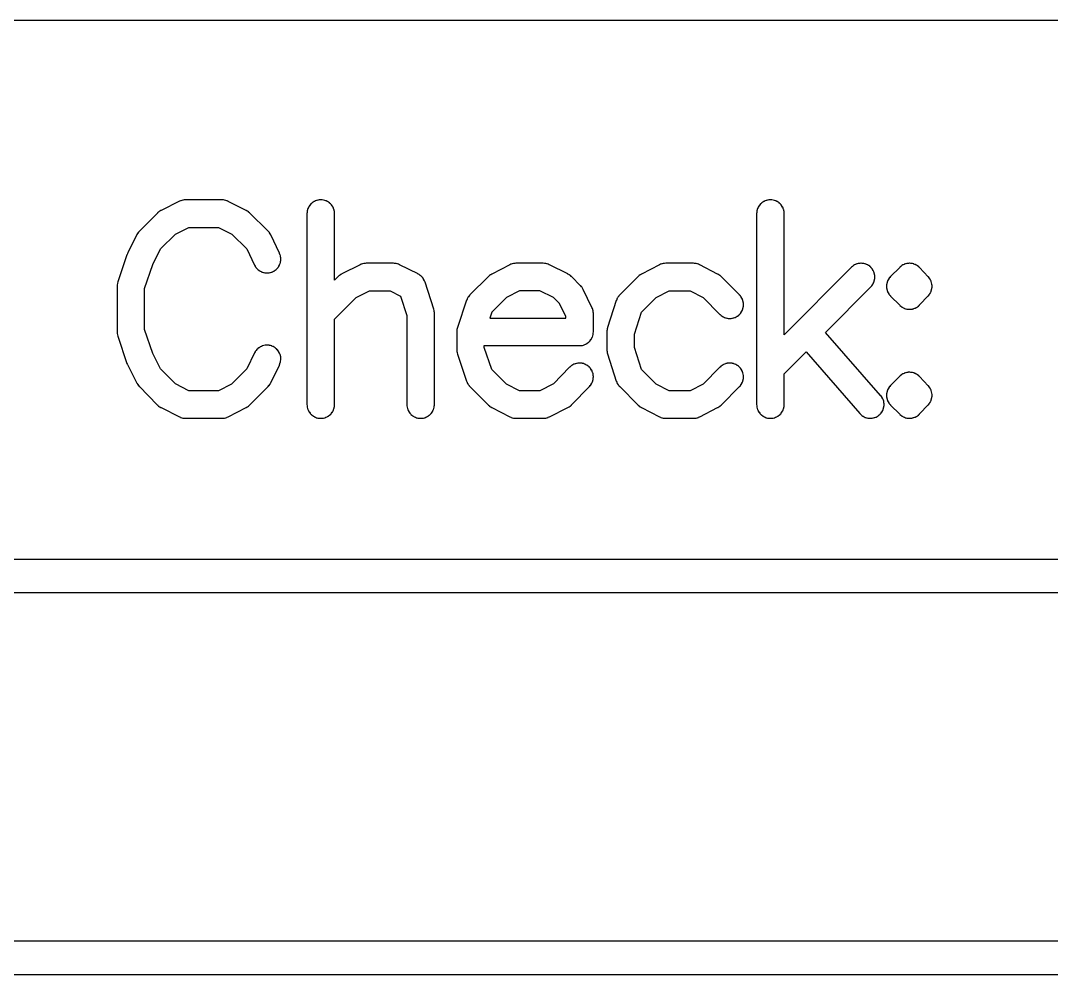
# Model space of a CAD drawing. Header units: inches. Extents: x -0.5 to 10, y -2.4 to 3.9.
# Drawn here: x 3.359 to 3.5718, y -2.3883 to -2.1915 of the extents above; entities that cross this region are included whole.
import ezdxf

# ---------------------------------------------------------------- set-up
doc = ezdxf.new("R2010")
doc.units = ezdxf.units.IN

msp = doc.modelspace()

# ---------------------------------------------------------------- linework, layer by layer
for points in [[(3.79965, -2.30265), (3.79965, -2.19145), (3.34595, -2.19145), (3.34595, -2.30265)], [(3.405744, -2.238584), (3.407324, -2.24192), (3.407329, -2.24193), (3.407335, -2.241942), (3.407444, -2.242145), (3.407458, -2.242169), (3.407469, -2.242187), (3.407598, -2.242379), (3.407615, -2.242403), (3.407627, -2.242418), (3.407773, -2.242597), (3.407789, -2.242615), (3.407806, -2.242633), (3.40797, -2.242796), (3.407988, -2.242813), (3.408006, -2.242829), (3.408184, -2.242975), (3.408202, -2.242989), (3.408224, -2.243004), (3.408416, -2.243132), (3.408437, -2.243146), (3.408458, -2.243157), (3.408661, -2.243266), (3.408683, -2.243277), (3.408705, -2.243287), (3.408919, -2.243375), (3.408941, -2.243384), (3.408965, -2.243392), (3.409185, -2.243458), (3.409208, -2.243465), (3.409233, -2.24347), (3.409459, -2.243515), (3.40948, -2.243519), (3.409508, -2.243522), (3.409737, -2.243545), (3.409761, -2.243547), (3.409786, -2.243547), (3.410017, -2.243547), (3.410042, -2.243546), (3.410066, -2.243545), (3.410295, -2.243522), (3.410318, -2.243519), (3.410344, -2.243515), (3.41057, -2.24347), (3.410594, -2.243464), (3.410618, -2.243458), (3.410838, -2.243391), (3.41086, -2.243383), (3.410885, -2.243374), (3.411098, -2.243286), (3.411119, -2.243276), (3.411142, -2.243265), (3.411345, -2.243156), (3.411369, -2.243142), (3.411387, -2.243131), (3.411579, -2.243002), (3.411603, -2.242985), (3.411618, -2.242973), (3.411797, -2.242827), (3.411815, -2.242811), (3.411833, -2.242794), (3.411996, -2.24263), (3.412013, -2.242612), (3.412029, -2.242594), (3.412175, -2.242416), (3.412189, -2.242398), (3.412204, -2.242376), (3.412332, -2.242184), (3.412346, -2.242163), (3.412357, -2.242142), (3.412466, -2.241939), (3.412477, -2.241917), (3.412487, -2.241895), (3.412575, -2.241681), (3.412584, -2.241659), (3.412592, -2.241635), (3.412658, -2.241415), (3.412665, -2.241392), (3.41267, -2.241367), (3.412715, -2.241141), (3.412719, -2.24112), (3.412722, -2.241092), (3.412745, -2.240863), (3.412747, -2.240839), (3.412747, -2.240814), (3.412747, -2.240583), (3.412746, -2.240558), (3.412745, -2.240534), (3.412722, -2.240305), (3.412719, -2.240282), (3.412715, -2.240256), (3.41267, -2.24003), (3.412664, -2.240006), (3.412658, -2.239982), (3.412591, -2.239762), (3.412583, -2.23974), (3.412574, -2.239715), (3.412486, -2.239502), (3.412481, -2.239491), (3.412476, -2.23948), (3.410676, -2.23568), (3.410671, -2.23567), (3.410666, -2.23566), (3.410568, -2.235475), (3.410555, -2.235453), (3.410545, -2.235437), (3.410431, -2.235261), (3.41042, -2.235245), (3.410405, -2.235225), (3.410276, -2.23506), (3.410261, -2.235042), (3.410247, -2.235026), (3.410104, -2.234874), (3.410099, -2.234868), (3.410088, -2.234858), (3.406288, -2.231158), (3.406277, -2.231148), (3.40627, -2.231141), (3.406095, -2.230987), (3.406076, -2.230971), (3.406076, -2.230971), (3.406056, -2.230956), (3.405867, -2.23082), (3.405848, -2.230807), (3.405825, -2.230793), (3.405624, -2.230677), (3.405617, -2.230673), (3.405602, -2.230665), (3.401902, -2.228765), (3.401884, -2.228756), (3.401881, -2.228754), (3.401678, -2.228662), (3.401658, -2.228654), (3.401634, -2.228645), (3.401423, -2.228572), (3.401397, -2.228564), (3.401377, -2.228559), (3.401161, -2.228506), (3.401138, -2.228501), (3.401114, -2.228497), (3.400894, -2.228466), (3.40087, -2.228463), (3.400846, -2.228461), (3.400624, -2.228451), (3.400611, -2.22845), (3.4006, -2.22845), (3.3931, -2.22845), (3.393089, -2.22845), (3.393077, -2.228451), (3.392859, -2.228461), (3.392834, -2.228462), (3.392813, -2.228465), (3.392597, -2.228495), (3.392575, -2.228499), (3.392552, -2.228504), (3.39234, -2.228554), (3.392314, -2.22856), (3.392295, -2.228566), (3.392089, -2.228636), (3.392064, -2.228645), (3.392046, -2.228653), (3.391846, -2.228741), (3.391834, -2.228747), (3.391825, -2.228751), (3.388025, -2.230651), (3.388014, -2.230657), (3.388002, -2.230664), (3.387783, -2.230788), (3.387761, -2.230801), (3.387761, -2.230801), (3.387738, -2.230817), (3.387533, -2.230964), (3.387514, -2.230979), (3.387514, -2.230979), (3.387492, -2.230998), (3.387304, -2.231166), (3.387294, -2.231176), (3.387285, -2.231185), (3.383585, -2.234885), (3.383576, -2.234894), (3.383566, -2.234904), (3.383398, -2.235092), (3.383379, -2.235114), (3.383379, -2.235114), (3.383364, -2.235133), (3.383217, -2.235338), (3.383201, -2.235361), (3.383201, -2.235361), (3.383188, -2.235383), (3.383064, -2.235602), (3.383057, -2.235614), (3.383051, -2.235625), (3.381151, -2.239425), (3.381145, -2.239437), (3.381137, -2.239456), (3.381013, -2.239752), (3.381009, -2.239763), (3.381001, -2.239784), (3.379101, -2.245384), (3.379097, -2.245398), (3.379093, -2.24541), (3.379024, -2.245657), (3.379018, -2.245681), (3.379018, -2.245681), (3.379012, -2.24571), (3.378971, -2.245963), (3.378967, -2.24599), (3.378967, -2.24599), (3.378965, -2.246017), (3.378951, -2.246273), (3.37895, -2.246291), (3.37895, -2.2463), (3.37895, -2.2557), (3.37895, -2.255709), (3.378951, -2.255727), (3.378965, -2.255983), (3.378967, -2.25601), (3.378967, -2.25601), (3.378971, -2.256037), (3.379012, -2.25629), (3.379018, -2.256319), (3.379018, -2.256319), (3.379024, -2.256343), (3.379093, -2.25659), (3.379097, -2.256602), (3.379101, -2.256616), (3.381001, -2.262216), (3.381006, -2.262229), (3.381007, -2.262233), (3.381069, -2.262395), (3.381076, -2.262413), (3.381083, -2.262429), (3.381157, -2.262585), (3.38116, -2.262592), (3.381165, -2.262602), (3.383065, -2.266302), (3.383073, -2.266317), (3.383077, -2.266324), (3.383193, -2.266525), (3.383207, -2.266548), (3.38322, -2.266567), (3.383356, -2.266756), (3.383371, -2.266776), (3.383371, -2.266776), (3.383387, -2.266795), (3.383541, -2.26697), (3.383548, -2.266977), (3.383558, -2.266988), (3.387258, -2.270788), (3.387267, -2.270797), (3.387278, -2.270808), (3.387471, -2.270985), (3.387491, -2.271002), (3.387491, -2.271002), (3.387514, -2.271021), (3.387726, -2.271175), (3.387747, -2.27119), (3.387747, -2.27119), (3.387773, -2.271206), (3.388001, -2.271336), (3.388015, -2.271344), (3.388025, -2.271349), (3.391825, -2.273249), (3.391834, -2.273253), (3.391846, -2.273259), (3.392046, -2.273347), (3.392064, -2.273355), (3.392089, -2.273364), (3.392295, -2.273434), (3.392314, -2.27344), (3.39234, -2.273446), (3.392552, -2.273496), (3.392575, -2.273501), (3.392597, -2.273505), (3.392813, -2.273535), (3.392834, -2.273538), (3.392859, -2.273539), (3.393077, -2.273549), (3.393089, -2.27355), (3.3931, -2.27355), (3.4006, -2.27355), (3.400611, -2.27355), (3.400624, -2.273549), (3.400846, -2.273539), (3.40087, -2.273537), (3.400894, -2.273534), (3.401114, -2.273503), (3.401138, -2.273499), (3.401161, -2.273494), (3.401377, -2.273441), (3.401397, -2.273436), (3.401423, -2.273428), (3.401634, -2.273355), (3.401658, -2.273346), (3.401678, -2.273338), (3.401881, -2.273246), (3.401884, -2.273244), (3.401902, -2.273235), (3.405602, -2.271335), (3.405616, -2.271328), (3.405625, -2.271323), (3.405835, -2.271201), (3.405858, -2.271186), (3.405858, -2.271186), (3.405879, -2.271172), (3.406075, -2.271029), (3.406094, -2.271015), (3.406094, -2.271015), (3.406116, -2.270996), (3.406296, -2.270833), (3.4063, -2.270829), (3.406315, -2.270815), (3.410115, -2.267015), (3.410128, -2.267002), (3.410134, -2.266995), (3.410308, -2.266801), (3.410327, -2.266778), (3.410327, -2.266778), (3.410343, -2.266758), (3.410494, -2.266546), (3.41051, -2.266521), (3.41051, -2.266521), (3.410523, -2.266499), (3.41065, -2.266271), (3.410657, -2.266259), (3.410663, -2.266247), (3.412463, -2.262547), (3.412468, -2.262535), (3.412473, -2.262524), (3.412564, -2.262312), (3.412573, -2.262289), (3.412581, -2.262266), (3.41265, -2.262046), (3.412657, -2.262023), (3.412662, -2.261999), (3.41271, -2.261773), (3.412714, -2.261752), (3.412718, -2.261725), (3.412743, -2.261496), (3.412745, -2.261472), (3.412746, -2.261447), (3.412748, -2.261216), (3.412748, -2.26119), (3.412746, -2.261167), (3.412726, -2.260937), (3.412724, -2.260914), (3.41272, -2.260889), (3.412677, -2.260662), (3.412672, -2.260638), (3.412666, -2.260614), (3.412601, -2.260393), (3.412594, -2.26037), (3.412585, -2.260346), (3.412499, -2.260132), (3.412489, -2.260109), (3.412479, -2.260088), (3.412372, -2.259883), (3.412361, -2.259862), (3.412348, -2.259841), (3.412222, -2.259648), (3.412208, -2.259627), (3.412193, -2.259608), (3.412048, -2.259428), (3.412032, -2.259408), (3.412032, -2.259408), (3.412016, -2.259391), (3.411855, -2.259227), (3.411838, -2.25921), (3.411819, -2.259193), (3.411642, -2.259045), (3.411622, -2.259029), (3.411603, -2.259015), (3.411413, -2.258885), (3.411392, -2.258872), (3.411371, -2.258859), (3.411169, -2.258748), (3.411143, -2.258736), (3.411124, -2.258727), (3.410912, -2.258636), (3.410889, -2.258627), (3.410866, -2.258619), (3.410646, -2.25855), (3.410623, -2.258543), (3.410599, -2.258538), (3.410373, -2.25849), (3.410352, -2.258486), (3.410325, -2.258482), (3.410096, -2.258457), (3.410072, -2.258455), (3.410047, -2.258454), (3.409816, -2.258452), (3.40979, -2.258452), (3.409767, -2.258454), (3.409537, -2.258474), (3.409514, -2.258476), (3.409489, -2.25848), (3.409262, -2.258523), (3.409238, -2.258528), (3.409214, -2.258534), (3.408993, -2.258599), (3.40897, -2.258606), (3.408946, -2.258615), (3.408732, -2.258701), (3.408709, -2.258711), (3.408688, -2.258721), (3.408483, -2.258828), (3.408462, -2.258839), (3.408441, -2.258852), (3.408248, -2.258978), (3.408227, -2.258992), (3.408208, -2.259007), (3.408028, -2.259152), (3.408008, -2.259168), (3.408008, -2.259168), (3.407991, -2.259184), (3.407827, -2.259345), (3.40781, -2.259362), (3.407793, -2.259381), (3.407645, -2.259558), (3.407629, -2.259578), (3.407615, -2.259597), (3.407485, -2.259787), (3.407472, -2.259808), (3.407459, -2.259829), (3.407348, -2.260031), (3.40734, -2.260048), (3.407337, -2.260053), (3.405746, -2.263323), (3.402601, -2.266469), (3.399911, -2.26785), (3.393773, -2.26785), (3.391006, -2.266466), (3.38794, -2.263318), (3.386331, -2.260185), (3.38465, -2.25523), (3.38465, -2.24677), (3.386336, -2.2418), (3.387942, -2.238588), (3.390988, -2.235542), (3.393773, -2.23415), (3.399911, -2.23415), (3.402618, -2.23554)], [(3.42385, -2.27071), (3.42385, -2.27071), (3.42385, -2.2707), (3.42385, -2.253081), (3.428288, -2.248642), (3.431073, -2.24725), (3.435327, -2.24725), (3.437453, -2.248313), (3.43875, -2.252347), (3.43875, -2.2707), (3.43875, -2.27071), (3.438751, -2.270725), (3.438762, -2.270955), (3.438764, -2.270981), (3.438767, -2.271004), (3.438801, -2.271232), (3.438804, -2.271255), (3.43881, -2.27128), (3.438866, -2.271504), (3.438873, -2.27153), (3.43888, -2.271551), (3.438958, -2.271768), (3.438967, -2.271792), (3.438977, -2.271813), (3.439075, -2.272022), (3.439087, -2.272044), (3.439099, -2.272065), (3.439217, -2.272263), (3.439232, -2.272286), (3.439244, -2.272303), (3.439382, -2.272489), (3.439398, -2.27251), (3.439413, -2.272527), (3.439568, -2.272697), (3.439585, -2.272715), (3.439603, -2.272732), (3.439773, -2.272887), (3.43979, -2.272902), (3.439811, -2.272918), (3.439997, -2.273056), (3.440014, -2.273068), (3.440037, -2.273083), (3.440235, -2.273201), (3.440256, -2.273213), (3.440278, -2.273225), (3.440487, -2.273323), (3.440508, -2.273333), (3.440532, -2.273342), (3.440749, -2.27342), (3.44077, -2.273427), (3.440796, -2.273434), (3.44102, -2.27349), (3.441045, -2.273496), (3.441068, -2.273499), (3.441296, -2.273533), (3.441319, -2.273536), (3.441345, -2.273538), (3.441575, -2.273549), (3.4416, -2.27355), (3.441625, -2.273549), (3.441855, -2.273538), (3.441881, -2.273536), (3.441904, -2.273533), (3.442132, -2.273499), (3.442155, -2.273496), (3.44218, -2.27349), (3.442404, -2.273434), (3.44243, -2.273427), (3.442451, -2.27342), (3.442668, -2.273342), (3.442692, -2.273333), (3.442713, -2.273323), (3.442922, -2.273225), (3.442944, -2.273213), (3.442965, -2.273201), (3.443163, -2.273083), (3.443186, -2.273068), (3.443203, -2.273056), (3.443389, -2.272918), (3.44341, -2.272902), (3.443427, -2.272887), (3.443597, -2.272732), (3.443615, -2.272715), (3.443632, -2.272697), (3.443787, -2.272527), (3.443802, -2.27251), (3.443818, -2.272489), (3.443956, -2.272303), (3.443968, -2.272286), (3.443983, -2.272263), (3.444101, -2.272065), (3.444113, -2.272044), (3.444125, -2.272022), (3.444223, -2.271813), (3.444233, -2.271792), (3.444242, -2.271768), (3.44432, -2.271551), (3.444327, -2.27153), (3.444334, -2.271504), (3.44439, -2.27128), (3.444396, -2.271255), (3.444399, -2.271232), (3.444433, -2.271004), (3.444436, -2.270981), (3.444438, -2.270955), (3.444449, -2.270725), (3.44445, -2.27071), (3.44445, -2.2707), (3.44445, -2.2519), (3.44445, -2.25189), (3.444449, -2.251874), (3.444437, -2.251631), (3.444435, -2.251604), (3.444435, -2.251604), (3.444431, -2.251579), (3.444394, -2.251339), (3.444389, -2.251314), (3.444389, -2.251314), (3.444383, -2.251288), (3.444321, -2.251053), (3.444315, -2.251035), (3.444313, -2.251028), (3.442513, -2.245428), (3.442511, -2.24542), (3.442505, -2.245404), (3.442423, -2.245186), (3.442412, -2.245161), (3.442403, -2.24514), (3.442299, -2.244931), (3.442287, -2.244907), (3.442287, -2.244907), (3.442275, -2.244887), (3.44215, -2.244689), (3.442137, -2.244669), (3.442137, -2.244669), (3.442122, -2.244648), (3.441979, -2.244464), (3.441961, -2.244442), (3.441946, -2.244426), (3.441786, -2.244256), (3.441769, -2.244239), (3.44175, -2.244222), (3.441573, -2.244069), (3.441554, -2.244054), (3.441554, -2.244054), (3.441533, -2.244038), (3.441342, -2.243904), (3.441319, -2.243889), (3.441319, -2.243889), (3.4413, -2.243877), (3.441097, -2.243763), (3.441083, -2.243755), (3.441075, -2.243751), (3.437275, -2.241851), (3.437266, -2.241847), (3.437254, -2.241841), (3.437054, -2.241753), (3.437036, -2.241745), (3.437011, -2.241736), (3.436805, -2.241666), (3.436786, -2.24166), (3.43676, -2.241654), (3.436548, -2.241604), (3.436525, -2.241599), (3.436503, -2.241595), (3.436287, -2.241565), (3.436266, -2.241562), (3.436241, -2.241561), (3.436023, -2.241551), (3.436011, -2.24155), (3.436, -2.24155), (3.4304, -2.24155), (3.430389, -2.24155), (3.430377, -2.241551), (3.430159, -2.241561), (3.430134, -2.241562), (3.430113, -2.241565), (3.429897, -2.241595), (3.429875, -2.241599), (3.429852, -2.241604), (3.42964, -2.241654), (3.429614, -2.24166), (3.429595, -2.241666), (3.429389, -2.241736), (3.429364, -2.241745), (3.429346, -2.241753), (3.429146, -2.241841), (3.429134, -2.241847), (3.429125, -2.241851), (3.425325, -2.243751), (3.425314, -2.243757), (3.425302, -2.243764), (3.425083, -2.243888), (3.425061, -2.243901), (3.425061, -2.243901), (3.425038, -2.243917), (3.424833, -2.244064), (3.424814, -2.244079), (3.424814, -2.244079), (3.424792, -2.244098), (3.424604, -2.244266), (3.424594, -2.244276), (3.424585, -2.244285), (3.42385, -2.245019), (3.42385, -2.2313), (3.42385, -2.23129), (3.423849, -2.231275), (3.423838, -2.231045), (3.423836, -2.231019), (3.423833, -2.230996), (3.423799, -2.230768), (3.423796, -2.230745), (3.42379, -2.23072), (3.423734, -2.230496), (3.423727, -2.23047), (3.42372, -2.230449), (3.423642, -2.230232), (3.423633, -2.230208), (3.423623, -2.230187), (3.423525, -2.229978), (3.423513, -2.229956), (3.423501, -2.229935), (3.423383, -2.229737), (3.423368, -2.229714), (3.423356, -2.229697), (3.423218, -2.229511), (3.423202, -2.22949), (3.423187, -2.229473), (3.423032, -2.229303), (3.423015, -2.229285), (3.422997, -2.229268), (3.422827, -2.229113), (3.42281, -2.229098), (3.422789, -2.229082), (3.422603, -2.228944), (3.422586, -2.228932), (3.422563, -2.228917), (3.422365, -2.228799), (3.422344, -2.228787), (3.422322, -2.228775), (3.422113, -2.228677), (3.422092, -2.228667), (3.422068, -2.228658), (3.421851, -2.22858), (3.42183, -2.228573), (3.421804, -2.228566), (3.42158, -2.22851), (3.421555, -2.228504), (3.421532, -2.228501), (3.421304, -2.228467), (3.421281, -2.228464), (3.421255, -2.228462), (3.421025, -2.228451), (3.421, -2.22845), (3.420975, -2.228451), (3.420745, -2.228462), (3.420719, -2.228464), (3.420696, -2.228467), (3.420468, -2.228501), (3.420445, -2.228504), (3.42042, -2.22851), (3.420196, -2.228566), (3.42017, -2.228573), (3.420149, -2.22858), (3.419932, -2.228658), (3.419908, -2.228667), (3.419887, -2.228677), (3.419678, -2.228775), (3.419656, -2.228787), (3.419635, -2.228799), (3.419437, -2.228917), (3.419414, -2.228932), (3.419397, -2.228944), (3.419211, -2.229082), (3.41919, -2.229098), (3.419173, -2.229113), (3.419003, -2.229268), (3.418985, -2.229285), (3.418968, -2.229303), (3.418813, -2.229473), (3.418798, -2.22949), (3.418782, -2.229511), (3.418644, -2.229697), (3.418632, -2.229714), (3.418617, -2.229737), (3.418499, -2.229935), (3.418487, -2.229956), (3.418475, -2.229978), (3.418377, -2.230187), (3.418367, -2.230208), (3.418358, -2.230232), (3.41828, -2.230449), (3.418273, -2.23047), (3.418266, -2.230496), (3.41821, -2.23072), (3.418204, -2.230745), (3.418201, -2.230768), (3.418167, -2.230996), (3.418164, -2.231019), (3.418162, -2.231045), (3.418151, -2.231275), (3.41815, -2.23129), (3.41815, -2.2313), (3.41815, -2.2707), (3.41815, -2.27071), (3.418151, -2.270725), (3.418162, -2.270955), (3.418164, -2.270981), (3.418167, -2.271004), (3.418201, -2.271232), (3.418204, -2.271255), (3.41821, -2.27128), (3.418266, -2.271504), (3.418273, -2.27153), (3.41828, -2.271551), (3.418358, -2.271768), (3.418367, -2.271792), (3.418377, -2.271813), (3.418475, -2.272022), (3.418487, -2.272044), (3.418499, -2.272065), (3.418617, -2.272263), (3.418632, -2.272286), (3.418644, -2.272303), (3.418782, -2.272489), (3.418798, -2.27251), (3.418813, -2.272527), (3.418968, -2.272697), (3.418985, -2.272715), (3.419003, -2.272732), (3.419173, -2.272887), (3.41919, -2.272902), (3.419211, -2.272918), (3.419397, -2.273056), (3.419414, -2.273068), (3.419437, -2.273083), (3.419635, -2.273201), (3.419656, -2.273213), (3.419678, -2.273225), (3.419887, -2.273323), (3.419908, -2.273333), (3.419932, -2.273342), (3.420149, -2.27342), (3.42017, -2.273427), (3.420196, -2.273434), (3.42042, -2.27349), (3.420445, -2.273496), (3.420468, -2.273499), (3.420696, -2.273533), (3.420719, -2.273536), (3.420745, -2.273538), (3.420975, -2.273549), (3.421, -2.27355), (3.421025, -2.273549), (3.421255, -2.273538), (3.421281, -2.273536), (3.421304, -2.273533), (3.421532, -2.273499), (3.421555, -2.273496), (3.42158, -2.27349), (3.421804, -2.273434), (3.42183, -2.273427), (3.421851, -2.27342), (3.422068, -2.273342), (3.422092, -2.273333), (3.422113, -2.273323), (3.422322, -2.273225), (3.422344, -2.273213), (3.422365, -2.273201), (3.422563, -2.273083), (3.422586, -2.273068), (3.422603, -2.273056), (3.422789, -2.272918), (3.42281, -2.272902), (3.422827, -2.272887), (3.422997, -2.272732), (3.423015, -2.272715), (3.423032, -2.272697), (3.423187, -2.272527), (3.423202, -2.27251), (3.423218, -2.272489), (3.423356, -2.272303), (3.423368, -2.272286), (3.423383, -2.272263), (3.423501, -2.272065), (3.423513, -2.272044), (3.423525, -2.272022), (3.423623, -2.271813), (3.423633, -2.271792), (3.423642, -2.271768), (3.42372, -2.271551), (3.423727, -2.27153), (3.423734, -2.271504), (3.42379, -2.27128), (3.423796, -2.271255), (3.423799, -2.271232), (3.423833, -2.271004), (3.423836, -2.270981), (3.423838, -2.270955), (3.423849, -2.270725)], [(3.51665, -2.256293), (3.51665, -2.2313), (3.51665, -2.23129), (3.516649, -2.231275), (3.516638, -2.231045), (3.516636, -2.231019), (3.516633, -2.230996), (3.516599, -2.230768), (3.516596, -2.230745), (3.51659, -2.23072), (3.516534, -2.230496), (3.516527, -2.23047), (3.51652, -2.230449), (3.516442, -2.230232), (3.516433, -2.230208), (3.516423, -2.230187), (3.516325, -2.229978), (3.516313, -2.229956), (3.516301, -2.229935), (3.516183, -2.229737), (3.516168, -2.229714), (3.516156, -2.229697), (3.516018, -2.229511), (3.516002, -2.22949), (3.515987, -2.229473), (3.515832, -2.229303), (3.515815, -2.229285), (3.515797, -2.229268), (3.515627, -2.229113), (3.51561, -2.229098), (3.515589, -2.229082), (3.515403, -2.228944), (3.515386, -2.228932), (3.515363, -2.228917), (3.515165, -2.228799), (3.515144, -2.228787), (3.515122, -2.228775), (3.514913, -2.228677), (3.514892, -2.228667), (3.514868, -2.228658), (3.514651, -2.22858), (3.51463, -2.228573), (3.514604, -2.228566), (3.51438, -2.22851), (3.514355, -2.228504), (3.514332, -2.228501), (3.514104, -2.228467), (3.514081, -2.228464), (3.514055, -2.228462), (3.513825, -2.228451), (3.5138, -2.22845), (3.513775, -2.228451), (3.513545, -2.228462), (3.513519, -2.228464), (3.513496, -2.228467), (3.513268, -2.228501), (3.513245, -2.228504), (3.51322, -2.22851), (3.512996, -2.228566), (3.51297, -2.228573), (3.512949, -2.22858), (3.512732, -2.228658), (3.512708, -2.228667), (3.512687, -2.228677), (3.512478, -2.228775), (3.512456, -2.228787), (3.512435, -2.228799), (3.512237, -2.228917), (3.512214, -2.228932), (3.512197, -2.228944), (3.512011, -2.229082), (3.51199, -2.229098), (3.511973, -2.229113), (3.511803, -2.229268), (3.511785, -2.229285), (3.511768, -2.229303), (3.511613, -2.229473), (3.511598, -2.22949), (3.511582, -2.229511), (3.511444, -2.229697), (3.511432, -2.229714), (3.511417, -2.229737), (3.511299, -2.229935), (3.511287, -2.229956), (3.511275, -2.229978), (3.511177, -2.230187), (3.511167, -2.230208), (3.511158, -2.230232), (3.51108, -2.230449), (3.511073, -2.23047), (3.511066, -2.230496), (3.51101, -2.23072), (3.511004, -2.230745), (3.511001, -2.230768), (3.510967, -2.230996), (3.510964, -2.231019), (3.510962, -2.231045), (3.510951, -2.231275), (3.51095, -2.23129), (3.51095, -2.2313), (3.51095, -2.2707), (3.51095, -2.27071), (3.510951, -2.270725), (3.510962, -2.270955), (3.510964, -2.270981), (3.510967, -2.271004), (3.511001, -2.271232), (3.511004, -2.271255), (3.51101, -2.27128), (3.511066, -2.271504), (3.511073, -2.27153), (3.51108, -2.271551), (3.511158, -2.271768), (3.511167, -2.271792), (3.511177, -2.271813), (3.511275, -2.272022), (3.511287, -2.272044), (3.511299, -2.272065), (3.511417, -2.272263), (3.511432, -2.272286), (3.511444, -2.272303), (3.511582, -2.272489), (3.511598, -2.27251), (3.511613, -2.272527), (3.511768, -2.272697), (3.511785, -2.272715), (3.511803, -2.272732), (3.511973, -2.272887), (3.51199, -2.272902), (3.512011, -2.272918), (3.512197, -2.273056), (3.512214, -2.273068), (3.512237, -2.273083), (3.512435, -2.273201), (3.512456, -2.273213), (3.512478, -2.273225), (3.512687, -2.273323), (3.512708, -2.273333), (3.512732, -2.273342), (3.512949, -2.27342), (3.51297, -2.273427), (3.512996, -2.273434), (3.51322, -2.27349), (3.513245, -2.273496), (3.513268, -2.273499), (3.513496, -2.273533), (3.513519, -2.273536), (3.513545, -2.273538), (3.513775, -2.273549), (3.5138, -2.27355), (3.513825, -2.273549), (3.514055, -2.273538), (3.514081, -2.273536), (3.514104, -2.273533), (3.514332, -2.273499), (3.514355, -2.273496), (3.51438, -2.27349), (3.514604, -2.273434), (3.51463, -2.273427), (3.514651, -2.27342), (3.514868, -2.273342), (3.514892, -2.273333), (3.514913, -2.273323), (3.515122, -2.273225), (3.515144, -2.273213), (3.515165, -2.273201), (3.515363, -2.273083), (3.515386, -2.273068), (3.515403, -2.273056), (3.515589, -2.272918), (3.51561, -2.272902), (3.515627, -2.272887), (3.515797, -2.272732), (3.515815, -2.272715), (3.515832, -2.272697), (3.515987, -2.272527), (3.516002, -2.27251), (3.516018, -2.272489), (3.516156, -2.272303), (3.516168, -2.272286), (3.516183, -2.272263), (3.516301, -2.272065), (3.516313, -2.272044), (3.516325, -2.272022), (3.516423, -2.271813), (3.516433, -2.271792), (3.516442, -2.271768), (3.51652, -2.271551), (3.516527, -2.27153), (3.516534, -2.271504), (3.51659, -2.27128), (3.516596, -2.271255), (3.516599, -2.271232), (3.516633, -2.271004), (3.516636, -2.270981), (3.516638, -2.270955), (3.516649, -2.270725), (3.51665, -2.27071), (3.51665, -2.2707), (3.51665, -2.264376), (3.521146, -2.259856), (3.532253, -2.272575), (3.532262, -2.272584), (3.53227, -2.272593), (3.53243, -2.272759), (3.532444, -2.272773), (3.532466, -2.272792), (3.532641, -2.272942), (3.532661, -2.272958), (3.53268, -2.272972), (3.53287, -2.273104), (3.532892, -2.273118), (3.532911, -2.27313), (3.533112, -2.273242), (3.533133, -2.273253), (3.533156, -2.273264), (3.533368, -2.273356), (3.53339, -2.273365), (3.533414, -2.273373), (3.533633, -2.273444), (3.53366, -2.273452), (3.533681, -2.273457), (3.533906, -2.273506), (3.533931, -2.273511), (3.533954, -2.273514), (3.534183, -2.273541), (3.534211, -2.273544), (3.534232, -2.273545), (3.534463, -2.273549), (3.534487, -2.273549), (3.534512, -2.273547), (3.534742, -2.273529), (3.534768, -2.273526), (3.53479, -2.273523), (3.535017, -2.273482), (3.535047, -2.273476), (3.535065, -2.273471), (3.535287, -2.273408), (3.535309, -2.273401), (3.535334, -2.273392), (3.535548, -2.273308), (3.53557, -2.273299), (3.535593, -2.273288), (3.535798, -2.273183), (3.535817, -2.273173), (3.535841, -2.273158), (3.536035, -2.273034), (3.536055, -2.27302), (3.536075, -2.273005), (3.536256, -2.272862), (3.536276, -2.272846), (3.536293, -2.27283), (3.536459, -2.27267), (3.536473, -2.272656), (3.536492, -2.272634), (3.536642, -2.272459), (3.536658, -2.272439), (3.536672, -2.27242), (3.536804, -2.27223), (3.536818, -2.272208), (3.53683, -2.272189), (3.536942, -2.271988), (3.536953, -2.271967), (3.536964, -2.271944), (3.537056, -2.271732), (3.537065, -2.27171), (3.537073, -2.271686), (3.537144, -2.271467), (3.537152, -2.27144), (3.537157, -2.271419), (3.537206, -2.271194), (3.537211, -2.271169), (3.537214, -2.271146), (3.537241, -2.270917), (3.537244, -2.270889), (3.537245, -2.270868), (3.537249, -2.270637), (3.537249, -2.270613), (3.537247, -2.270588), (3.537229, -2.270358), (3.537226, -2.270332), (3.537223, -2.27031), (3.537182, -2.270083), (3.537176, -2.270053), (3.537171, -2.270035), (3.537108, -2.269813), (3.537101, -2.269791), (3.537092, -2.269766), (3.537008, -2.269552), (3.536999, -2.26953), (3.536988, -2.269507), (3.536883, -2.269302), (3.536873, -2.269283), (3.536858, -2.269259), (3.536734, -2.269065), (3.53672, -2.269045), (3.536705, -2.269025), (3.536562, -2.268844), (3.536553, -2.268833), (3.536547, -2.268825), (3.525176, -2.255805), (3.534521, -2.24641), (3.534525, -2.246406), (3.534537, -2.246392), (3.534692, -2.246221), (3.534708, -2.246202), (3.534723, -2.246183), (3.53486, -2.245997), (3.534875, -2.245975), (3.534887, -2.245956), (3.535005, -2.245758), (3.535016, -2.245738), (3.535028, -2.245715), (3.535126, -2.245506), (3.535135, -2.245486), (3.535145, -2.245461), (3.535222, -2.245243), (3.53523, -2.245219), (3.535236, -2.245196), (3.535291, -2.244973), (3.535297, -2.244949), (3.535301, -2.244924), (3.535334, -2.244696), (3.535337, -2.24467), (3.535339, -2.244647), (3.535349, -2.244417), (3.53535, -2.244394), (3.535349, -2.244368), (3.535337, -2.244138), (3.535335, -2.244112), (3.535332, -2.244089), (3.535298, -2.243861), (3.535294, -2.243838), (3.535288, -2.243813), (3.535232, -2.243589), (3.535224, -2.243563), (3.535217, -2.243542), (3.535139, -2.243325), (3.535129, -2.2433), (3.53512, -2.24328), (3.535021, -2.243072), (3.535008, -2.243047), (3.534998, -2.243029), (3.534879, -2.242831), (3.534868, -2.242814), (3.534851, -2.24279), (3.534713, -2.242605), (3.534695, -2.242583), (3.534682, -2.242568), (3.534527, -2.242397), (3.534511, -2.24238), (3.534492, -2.242363), (3.534321, -2.242208), (3.534302, -2.242192), (3.534283, -2.242177), (3.534097, -2.24204), (3.534075, -2.242025), (3.534056, -2.242013), (3.533858, -2.241895), (3.533838, -2.241884), (3.533815, -2.241872), (3.533606, -2.241774), (3.533586, -2.241765), (3.533561, -2.241755), (3.533343, -2.241678), (3.533319, -2.24167), (3.533296, -2.241664), (3.533073, -2.241609), (3.533049, -2.241603), (3.533024, -2.241599), (3.532796, -2.241566), (3.53277, -2.241563), (3.532747, -2.241561), (3.532517, -2.241551), (3.532494, -2.24155), (3.532468, -2.241551), (3.532238, -2.241563), (3.532212, -2.241565), (3.532189, -2.241568), (3.531961, -2.241602), (3.531938, -2.241606), (3.531913, -2.241612), (3.531689, -2.241668), (3.531663, -2.241676), (3.531642, -2.241683), (3.531425, -2.241761), (3.5314, -2.241771), (3.53138, -2.24178), (3.531172, -2.241879), (3.531147, -2.241892), (3.531129, -2.241902), (3.530931, -2.242021), (3.530914, -2.242032), (3.53089, -2.242049), (3.530705, -2.242187), (3.530683, -2.242205), (3.530668, -2.242218), (3.530497, -2.242373), (3.530485, -2.242384), (3.530479, -2.24239)], [(3.44905, -2.25569), (3.44905, -2.25569), (3.44905, -2.2557), (3.44905, -2.2594), (3.44905, -2.259409), (3.449051, -2.259427), (3.449065, -2.259683), (3.449067, -2.25971), (3.449067, -2.25971), (3.449071, -2.259737), (3.449112, -2.25999), (3.449118, -2.260019), (3.449118, -2.260019), (3.449124, -2.260043), (3.449193, -2.26029), (3.449197, -2.260302), (3.449201, -2.260316), (3.451101, -2.265916), (3.451106, -2.265929), (3.451109, -2.265937), (3.451187, -2.266138), (3.451195, -2.266157), (3.451206, -2.26618), (3.451303, -2.266372), (3.451314, -2.266393), (3.451325, -2.266412), (3.451439, -2.266595), (3.451451, -2.266613), (3.451465, -2.266633), (3.451595, -2.266804), (3.451609, -2.266822), (3.451624, -2.26684), (3.451769, -2.266999), (3.451774, -2.267004), (3.451785, -2.267015), (3.455585, -2.270815), (3.4556, -2.270829), (3.455604, -2.270833), (3.455784, -2.270996), (3.455806, -2.271015), (3.455806, -2.271015), (3.455825, -2.271029), (3.456021, -2.271172), (3.456042, -2.271186), (3.456042, -2.271186), (3.456065, -2.271201), (3.456275, -2.271323), (3.456284, -2.271328), (3.456298, -2.271335), (3.459998, -2.273235), (3.460016, -2.273244), (3.460019, -2.273246), (3.460222, -2.273338), (3.460242, -2.273346), (3.460266, -2.273355), (3.460477, -2.273428), (3.460503, -2.273436), (3.460523, -2.273441), (3.460739, -2.273494), (3.460762, -2.273499), (3.460786, -2.273503), (3.461006, -2.273534), (3.46103, -2.273537), (3.461054, -2.273539), (3.461276, -2.273549), (3.461289, -2.27355), (3.4613, -2.27355), (3.4669, -2.27355), (3.466911, -2.27355), (3.466923, -2.273549), (3.467141, -2.273539), (3.467166, -2.273538), (3.467187, -2.273535), (3.467403, -2.273505), (3.467425, -2.273501), (3.467448, -2.273496), (3.46766, -2.273446), (3.467686, -2.27344), (3.467705, -2.273434), (3.467911, -2.273364), (3.467936, -2.273355), (3.467954, -2.273347), (3.468154, -2.273259), (3.468166, -2.273253), (3.468175, -2.273249), (3.471975, -2.271349), (3.471985, -2.271344), (3.471999, -2.271336), (3.472227, -2.271206), (3.472253, -2.27119), (3.472253, -2.27119), (3.472274, -2.271175), (3.472486, -2.271021), (3.472509, -2.271002), (3.472509, -2.271002), (3.472529, -2.270985), (3.472722, -2.270808), (3.472733, -2.270797), (3.472742, -2.270788), (3.476442, -2.266988), (3.476452, -2.266977), (3.476459, -2.26697), (3.476611, -2.266797), (3.476626, -2.266779), (3.476642, -2.266759), (3.476777, -2.266572), (3.476791, -2.266551), (3.476803, -2.266531), (3.476919, -2.266331), (3.476931, -2.26631), (3.476942, -2.266288), (3.477038, -2.266078), (3.477048, -2.266054), (3.477056, -2.266032), (3.477131, -2.265814), (3.477138, -2.26579), (3.477144, -2.265767), (3.477197, -2.265543), (3.477202, -2.265519), (3.477206, -2.265494), (3.477237, -2.265266), (3.477239, -2.265245), (3.477241, -2.265217), (3.477249, -2.264987), (3.47725, -2.264964), (3.477249, -2.264937), (3.477234, -2.264707), (3.477232, -2.264683), (3.477229, -2.264659), (3.477192, -2.264431), (3.477187, -2.264404), (3.477182, -2.264383), (3.477123, -2.26416), (3.477115, -2.264134), (3.477108, -2.264113), (3.477027, -2.263897), (3.477018, -2.263873), (3.477008, -2.263852), (3.476907, -2.263645), (3.476894, -2.263621), (3.476883, -2.263602), (3.476762, -2.263406), (3.476748, -2.263384), (3.476734, -2.263365), (3.476594, -2.263182), (3.476577, -2.263161), (3.476563, -2.263144), (3.476405, -2.262976), (3.476388, -2.262958), (3.47637, -2.262941), (3.476197, -2.262789), (3.476179, -2.262774), (3.476159, -2.262758), (3.475972, -2.262623), (3.475951, -2.262609), (3.475931, -2.262597), (3.475731, -2.262481), (3.47571, -2.262469), (3.475688, -2.262458), (3.475478, -2.262362), (3.475454, -2.262352), (3.475432, -2.262344), (3.475214, -2.262269), (3.47519, -2.262262), (3.475167, -2.262256), (3.474943, -2.262203), (3.474919, -2.262198), (3.474894, -2.262194), (3.474666, -2.262163), (3.474645, -2.262161), (3.474617, -2.262159), (3.474387, -2.262151), (3.474364, -2.26215), (3.474337, -2.262151), (3.474107, -2.262166), (3.474083, -2.262168), (3.474059, -2.262171), (3.473831, -2.262208), (3.473804, -2.262213), (3.473783, -2.262218), (3.47356, -2.262277), (3.473534, -2.262285), (3.473513, -2.262292), (3.473297, -2.262373), (3.473273, -2.262382), (3.473252, -2.262392), (3.473045, -2.262493), (3.473021, -2.262506), (3.473002, -2.262517), (3.472806, -2.262638), (3.472784, -2.262652), (3.472765, -2.262666), (3.472582, -2.262806), (3.472561, -2.262823), (3.472544, -2.262837), (3.472376, -2.262995), (3.472368, -2.263002), (3.472358, -2.263012), (3.468994, -2.266466), (3.466227, -2.26785), (3.461989, -2.26785), (3.459299, -2.266469), (3.456285, -2.263455), (3.45475, -2.25893), (3.45475, -2.25855), (3.4744, -2.25855), (3.47441, -2.25855), (3.474425, -2.258549), (3.474655, -2.258538), (3.474681, -2.258536), (3.474704, -2.258533), (3.474932, -2.258499), (3.474955, -2.258496), (3.47498, -2.25849), (3.475204, -2.258434), (3.47523, -2.258427), (3.475251, -2.25842), (3.475468, -2.258342), (3.475492, -2.258333), (3.475513, -2.258323), (3.475722, -2.258225), (3.475744, -2.258213), (3.475765, -2.258201), (3.475963, -2.258083), (3.475986, -2.258068), (3.476003, -2.258056), (3.476189, -2.257918), (3.47621, -2.257902), (3.476227, -2.257887), (3.476397, -2.257732), (3.476415, -2.257715), (3.476432, -2.257697), (3.476587, -2.257527), (3.476602, -2.25751), (3.476618, -2.257489), (3.476756, -2.257303), (3.476768, -2.257286), (3.476783, -2.257263), (3.476901, -2.257065), (3.476913, -2.257044), (3.476925, -2.257022), (3.477023, -2.256813), (3.477033, -2.256792), (3.477042, -2.256768), (3.47712, -2.256551), (3.477127, -2.25653), (3.477134, -2.256504), (3.47719, -2.25628), (3.477196, -2.256255), (3.477199, -2.256232), (3.477233, -2.256004), (3.477236, -2.255981), (3.477238, -2.255955), (3.477249, -2.255725), (3.47725, -2.25571), (3.47725, -2.2557), (3.47725, -2.2519), (3.47725, -2.251889), (3.477249, -2.251877), (3.47724, -2.251665), (3.477238, -2.251643), (3.477236, -2.25162), (3.477207, -2.251409), (3.477203, -2.251383), (3.477199, -2.251364), (3.477151, -2.251157), (3.477144, -2.251131), (3.477139, -2.251114), (3.477073, -2.250911), (3.477065, -2.250889), (3.477057, -2.250869), (3.476972, -2.250674), (3.476967, -2.250662), (3.476963, -2.250653), (3.475163, -2.246953), (3.475157, -2.246941), (3.47515, -2.246929), (3.475023, -2.246701), (3.47501, -2.246679), (3.47501, -2.246679), (3.474994, -2.246654), (3.474843, -2.246442), (3.474827, -2.246422), (3.474827, -2.246422), (3.474808, -2.246399), (3.474634, -2.246205), (3.474628, -2.246198), (3.474615, -2.246185), (3.472715, -2.244285), (3.472706, -2.244276), (3.472696, -2.244266), (3.472508, -2.244098), (3.472486, -2.244079), (3.472486, -2.244079), (3.472467, -2.244064), (3.472262, -2.243917), (3.472239, -2.243901), (3.472239, -2.243901), (3.472217, -2.243888), (3.471998, -2.243764), (3.471986, -2.243757), (3.471975, -2.243751), (3.468175, -2.241851), (3.468166, -2.241847), (3.468154, -2.241841), (3.467954, -2.241753), (3.467936, -2.241745), (3.467911, -2.241736), (3.467705, -2.241666), (3.467686, -2.24166), (3.46766, -2.241654), (3.467448, -2.241604), (3.467425, -2.241599), (3.467403, -2.241595), (3.467187, -2.241565), (3.467166, -2.241562), (3.467141, -2.241561), (3.466923, -2.241551), (3.466911, -2.24155), (3.4669, -2.24155), (3.4613, -2.24155), (3.461289, -2.24155), (3.461276, -2.241551), (3.461054, -2.241561), (3.46103, -2.241563), (3.461006, -2.241566), (3.460786, -2.241597), (3.460762, -2.241601), (3.460739, -2.241606), (3.460523, -2.241659), (3.460503, -2.241664), (3.460477, -2.241672), (3.460266, -2.241745), (3.460242, -2.241754), (3.460222, -2.241762), (3.460019, -2.241854), (3.460016, -2.241856), (3.459998, -2.241865), (3.456298, -2.243765), (3.456284, -2.243772), (3.456275, -2.243777), (3.456065, -2.243899), (3.456042, -2.243914), (3.456042, -2.243914), (3.456021, -2.243928), (3.455825, -2.244071), (3.455806, -2.244085), (3.455806, -2.244085), (3.455784, -2.244104), (3.455604, -2.244267), (3.4556, -2.244271), (3.455585, -2.244285), (3.451785, -2.248085), (3.451774, -2.248096), (3.451769, -2.248101), (3.451624, -2.24826), (3.451609, -2.248278), (3.451595, -2.248296), (3.451465, -2.248467), (3.451451, -2.248487), (3.451439, -2.248505), (3.451325, -2.248688), (3.451314, -2.248707), (3.451303, -2.248728), (3.451206, -2.24892), (3.451195, -2.248943), (3.451187, -2.248962), (3.451109, -2.249163), (3.451106, -2.249171), (3.451101, -2.249184), (3.449201, -2.254784), (3.449197, -2.254798), (3.449193, -2.25481), (3.449188, -2.254827), (3.44918, -2.254849), (3.449173, -2.25487), (3.449166, -2.254896), (3.449142, -2.254994), (3.449124, -2.255057), (3.449118, -2.255081), (3.449118, -2.255081), (3.449112, -2.25511), (3.449112, -2.255114), (3.44911, -2.25512), (3.449104, -2.255145), (3.449101, -2.255168), (3.449081, -2.255299), (3.449071, -2.255363), (3.449067, -2.25539), (3.449067, -2.25539), (3.449066, -2.255404), (3.449064, -2.255419), (3.449062, -2.255445), (3.449051, -2.255675)], [(3.499901, -2.248631), (3.503385, -2.252115), (3.503395, -2.252125), (3.503403, -2.252132), (3.503573, -2.252287), (3.50359, -2.252302), (3.503611, -2.252318), (3.503797, -2.252456), (3.503814, -2.252468), (3.503837, -2.252483), (3.504035, -2.252601), (3.504056, -2.252613), (3.504078, -2.252625), (3.504287, -2.252723), (3.504308, -2.252733), (3.504332, -2.252742), (3.504549, -2.25282), (3.50457, -2.252827), (3.504596, -2.252834), (3.50482, -2.25289), (3.504845, -2.252896), (3.504868, -2.252899), (3.505096, -2.252933), (3.505119, -2.252936), (3.505145, -2.252938), (3.505375, -2.252949), (3.5054, -2.25295), (3.505425, -2.252949), (3.505655, -2.252938), (3.505681, -2.252936), (3.505704, -2.252933), (3.505932, -2.252899), (3.505955, -2.252896), (3.50598, -2.25289), (3.506204, -2.252834), (3.50623, -2.252827), (3.506251, -2.25282), (3.506468, -2.252742), (3.506492, -2.252733), (3.506513, -2.252723), (3.506722, -2.252625), (3.506744, -2.252613), (3.506765, -2.252601), (3.506963, -2.252483), (3.506986, -2.252468), (3.507003, -2.252456), (3.507189, -2.252318), (3.50721, -2.252302), (3.507227, -2.252287), (3.507397, -2.252132), (3.507415, -2.252115), (3.507432, -2.252097), (3.507587, -2.251927), (3.507602, -2.25191), (3.507618, -2.251889), (3.507756, -2.251703), (3.507768, -2.251686), (3.507783, -2.251663), (3.507901, -2.251465), (3.507913, -2.251444), (3.507925, -2.251422), (3.508023, -2.251213), (3.508033, -2.251192), (3.508042, -2.251168), (3.50812, -2.250951), (3.508127, -2.25093), (3.508134, -2.250904), (3.50819, -2.25068), (3.508196, -2.250655), (3.508199, -2.250632), (3.508233, -2.250404), (3.508236, -2.250381), (3.508238, -2.250355), (3.508249, -2.250125), (3.50825, -2.2501), (3.508249, -2.250075), (3.508238, -2.249845), (3.508236, -2.249819), (3.508233, -2.249796), (3.508199, -2.249568), (3.508196, -2.249545), (3.50819, -2.24952), (3.508134, -2.249296), (3.508127, -2.24927), (3.50812, -2.249249), (3.508042, -2.249032), (3.508033, -2.249008), (3.508023, -2.248987), (3.507925, -2.248778), (3.507913, -2.248756), (3.507901, -2.248735), (3.507783, -2.248537), (3.507768, -2.248514), (3.507756, -2.248497), (3.507618, -2.248311), (3.507602, -2.24829), (3.507587, -2.248273), (3.507432, -2.248103), (3.507425, -2.248095), (3.507415, -2.248085), (3.503615, -2.244285), (3.5036, -2.244271), (3.503596, -2.244267), (3.503416, -2.244104), (3.503394, -2.244085), (3.503394, -2.244085), (3.503375, -2.244071), (3.503179, -2.243928), (3.503158, -2.243914), (3.503158, -2.243914), (3.503135, -2.243899), (3.502925, -2.243777), (3.502916, -2.243772), (3.502902, -2.243765), (3.499202, -2.241865), (3.499184, -2.241856), (3.499181, -2.241854), (3.498978, -2.241762), (3.498958, -2.241754), (3.498934, -2.241745), (3.498723, -2.241672), (3.498697, -2.241664), (3.498677, -2.241659), (3.498461, -2.241606), (3.498438, -2.241601), (3.498414, -2.241597), (3.498194, -2.241566), (3.49817, -2.241563), (3.498146, -2.241561), (3.497924, -2.241551), (3.497911, -2.24155), (3.4979, -2.24155), (3.4922, -2.24155), (3.492189, -2.24155), (3.492176, -2.241551), (3.491954, -2.241561), (3.49193, -2.241563), (3.491906, -2.241566), (3.491686, -2.241597), (3.491662, -2.241601), (3.491639, -2.241606), (3.491423, -2.241659), (3.491403, -2.241664), (3.491377, -2.241672), (3.491166, -2.241745), (3.491142, -2.241754), (3.491122, -2.241762), (3.490919, -2.241854), (3.490916, -2.241856), (3.490898, -2.241865), (3.487198, -2.243765), (3.487184, -2.243772), (3.487175, -2.243777), (3.486965, -2.243899), (3.486942, -2.243914), (3.486942, -2.243914), (3.486921, -2.243928), (3.486725, -2.244071), (3.486706, -2.244085), (3.486706, -2.244085), (3.486684, -2.244104), (3.486504, -2.244267), (3.4865, -2.244271), (3.486485, -2.244285), (3.482685, -2.248085), (3.482669, -2.248101), (3.482668, -2.248102), (3.482518, -2.248267), (3.482505, -2.248283), (3.482488, -2.248303), (3.482355, -2.248482), (3.482341, -2.248501), (3.482328, -2.248521), (3.482212, -2.248711), (3.482199, -2.248733), (3.482189, -2.248753), (3.482091, -2.248953), (3.482083, -2.248972), (3.482073, -2.248997), (3.481995, -2.249205), (3.481992, -2.249213), (3.481987, -2.249228), (3.480187, -2.254828), (3.480185, -2.254835), (3.480179, -2.254853), (3.480117, -2.255088), (3.480111, -2.255114), (3.480111, -2.255114), (3.480106, -2.255139), (3.480069, -2.255379), (3.480065, -2.255404), (3.480065, -2.255404), (3.480063, -2.255431), (3.480051, -2.255674), (3.48005, -2.25569), (3.48005, -2.2557), (3.48005, -2.2594), (3.48005, -2.25941), (3.480051, -2.259426), (3.480063, -2.259669), (3.480065, -2.259696), (3.480065, -2.259696), (3.480069, -2.259721), (3.480106, -2.259961), (3.480111, -2.259986), (3.480111, -2.259986), (3.480117, -2.260012), (3.480179, -2.260247), (3.480185, -2.260265), (3.480187, -2.260272), (3.481987, -2.265872), (3.481992, -2.265887), (3.481995, -2.265895), (3.482073, -2.266103), (3.482083, -2.266128), (3.482091, -2.266147), (3.482189, -2.266347), (3.482199, -2.266367), (3.482212, -2.266389), (3.482328, -2.266579), (3.482341, -2.266599), (3.482355, -2.266618), (3.482488, -2.266797), (3.482505, -2.266817), (3.482518, -2.266833), (3.482668, -2.266998), (3.482669, -2.266999), (3.482685, -2.267015), (3.486485, -2.270815), (3.4865, -2.270829), (3.486504, -2.270833), (3.486684, -2.270996), (3.486706, -2.271015), (3.486706, -2.271015), (3.486725, -2.271029), (3.486921, -2.271172), (3.486942, -2.271186), (3.486942, -2.271186), (3.486965, -2.271201), (3.487175, -2.271323), (3.487184, -2.271328), (3.487198, -2.271335), (3.490898, -2.273235), (3.490916, -2.273244), (3.490919, -2.273246), (3.491122, -2.273338), (3.491142, -2.273346), (3.491166, -2.273355), (3.491377, -2.273428), (3.491403, -2.273436), (3.491423, -2.273441), (3.491639, -2.273494), (3.491662, -2.273499), (3.491686, -2.273503), (3.491906, -2.273534), (3.49193, -2.273537), (3.491954, -2.273539), (3.492176, -2.273549), (3.492189, -2.27355), (3.4922, -2.27355), (3.4979, -2.27355), (3.497911, -2.27355), (3.497924, -2.273549), (3.498146, -2.273539), (3.49817, -2.273537), (3.498194, -2.273534), (3.498414, -2.273503), (3.498438, -2.273499), (3.498461, -2.273494), (3.498677, -2.273441), (3.498697, -2.273436), (3.498723, -2.273428), (3.498934, -2.273355), (3.498958, -2.273346), (3.498978, -2.273338), (3.499181, -2.273246), (3.499184, -2.273244), (3.499202, -2.273235), (3.502902, -2.271335), (3.502916, -2.271328), (3.502925, -2.271323), (3.503135, -2.271201), (3.503158, -2.271186), (3.503158, -2.271186), (3.503179, -2.271172), (3.503375, -2.271029), (3.503394, -2.271015), (3.503394, -2.271015), (3.503416, -2.270996), (3.503596, -2.270833), (3.5036, -2.270829), (3.503615, -2.270815), (3.507415, -2.267015), (3.507425, -2.267005), (3.507432, -2.266997), (3.507587, -2.266827), (3.507602, -2.26681), (3.507618, -2.266789), (3.507756, -2.266603), (3.507768, -2.266586), (3.507783, -2.266563), (3.507901, -2.266365), (3.507913, -2.266344), (3.507925, -2.266322), (3.508023, -2.266113), (3.508033, -2.266092), (3.508042, -2.266068), (3.50812, -2.265851), (3.508127, -2.26583), (3.508134, -2.265804), (3.50819, -2.26558), (3.508196, -2.265555), (3.508199, -2.265532), (3.508233, -2.265304), (3.508236, -2.265281), (3.508238, -2.265255), (3.508249, -2.265025), (3.50825, -2.265), (3.508249, -2.264975), (3.508238, -2.264745), (3.508236, -2.264719), (3.508233, -2.264696), (3.508199, -2.264468), (3.508196, -2.264445), (3.50819, -2.26442), (3.508134, -2.264196), (3.508127, -2.26417), (3.50812, -2.264149), (3.508042, -2.263932), (3.508033, -2.263908), (3.508023, -2.263887), (3.507925, -2.263678), (3.507913, -2.263656), (3.507901, -2.263635), (3.507783, -2.263437), (3.507768, -2.263414), (3.507756, -2.263397), (3.507618, -2.263211), (3.507602, -2.26319), (3.507587, -2.263173), (3.507432, -2.263003), (3.507415, -2.262985), (3.507397, -2.262968), (3.507227, -2.262813), (3.50721, -2.262798), (3.507189, -2.262782), (3.507003, -2.262644), (3.506986, -2.262632), (3.506963, -2.262617), (3.506765, -2.262499), (3.506744, -2.262487), (3.506722, -2.262475), (3.506513, -2.262377), (3.506492, -2.262367), (3.506468, -2.262358), (3.506251, -2.26228), (3.50623, -2.262273), (3.506204, -2.262266), (3.50598, -2.26221), (3.505955, -2.262204), (3.505932, -2.262201), (3.505704, -2.262167), (3.505681, -2.262164), (3.505655, -2.262162), (3.505425, -2.262151), (3.5054, -2.26215), (3.505375, -2.262151), (3.505145, -2.262162), (3.505119, -2.262164), (3.505096, -2.262167), (3.504868, -2.262201), (3.504845, -2.262204), (3.50482, -2.26221), (3.504596, -2.262266), (3.50457, -2.262273), (3.504549, -2.26228), (3.504332, -2.262358), (3.504308, -2.262367), (3.504287, -2.262377), (3.504078, -2.262475), (3.504056, -2.262487), (3.504035, -2.262499), (3.503837, -2.262617), (3.503814, -2.262632), (3.503797, -2.262644), (3.503611, -2.262782), (3.50359, -2.262798), (3.503573, -2.262813), (3.503403, -2.262968), (3.503395, -2.262975), (3.503385, -2.262985), (3.499901, -2.266469), (3.497211, -2.26785), (3.492889, -2.26785), (3.490199, -2.266469), (3.487202, -2.263472), (3.48575, -2.258953), (3.48575, -2.256147), (3.487202, -2.251628), (3.490199, -2.248631), (3.492889, -2.24725), (3.497211, -2.24725)], [(3.544555, -2.242425), (3.544555, -2.242425), (3.544551, -2.242422), (3.544382, -2.24226), (3.544364, -2.242244), (3.544344, -2.242228), (3.544159, -2.242083), (3.544143, -2.242071), (3.544118, -2.242055), (3.54392, -2.241929), (3.543898, -2.241917), (3.543876, -2.241905), (3.543666, -2.2418), (3.543642, -2.241789), (3.543642, -2.241789), (3.543621, -2.24178), (3.543401, -2.241697), (3.543374, -2.241687), (3.543354, -2.241681), (3.543127, -2.24162), (3.543102, -2.241614), (3.543102, -2.241614), (3.543079, -2.24161), (3.542847, -2.241572), (3.542826, -2.241569), (3.542798, -2.241566), (3.542563, -2.241551), (3.542542, -2.24155), (3.542542, -2.24155), (3.542514, -2.241551), (3.542279, -2.241559), (3.542257, -2.24156), (3.542257, -2.24156), (3.542229, -2.241563), (3.541997, -2.241595), (3.541975, -2.241599), (3.541948, -2.241605), (3.54172, -2.241659), (3.541697, -2.241666), (3.541697, -2.241666), (3.541672, -2.241673), (3.541451, -2.241751), (3.541429, -2.241759), (3.541404, -2.24177), (3.541192, -2.241869), (3.541167, -2.241881), (3.541147, -2.241892), (3.540946, -2.242012), (3.540925, -2.242025), (3.540904, -2.242039), (3.540715, -2.242179), (3.540696, -2.242194), (3.540677, -2.24221), (3.540503, -2.242368), (3.540495, -2.242375), (3.540485, -2.242385), (3.538585, -2.244285), (3.538575, -2.244295), (3.538568, -2.244303), (3.538413, -2.244473), (3.538398, -2.24449), (3.538382, -2.244511), (3.538244, -2.244697), (3.538232, -2.244714), (3.538217, -2.244737), (3.538099, -2.244935), (3.538087, -2.244956), (3.538075, -2.244978), (3.537977, -2.245187), (3.537967, -2.245208), (3.537958, -2.245232), (3.53788, -2.245449), (3.537873, -2.24547), (3.537866, -2.245496), (3.53781, -2.24572), (3.537804, -2.245745), (3.537801, -2.245768), (3.537767, -2.245996), (3.537764, -2.246019), (3.537762, -2.246045), (3.537751, -2.246275), (3.53775, -2.2463), (3.537751, -2.246325), (3.537762, -2.246555), (3.537764, -2.246581), (3.537767, -2.246604), (3.537801, -2.246832), (3.537804, -2.246855), (3.53781, -2.24688), (3.537866, -2.247104), (3.537873, -2.24713), (3.53788, -2.247151), (3.537958, -2.247368), (3.537967, -2.247392), (3.537977, -2.247413), (3.538075, -2.247622), (3.538087, -2.247644), (3.538099, -2.247665), (3.538217, -2.247863), (3.538232, -2.247886), (3.538244, -2.247903), (3.538382, -2.248089), (3.538398, -2.24811), (3.538413, -2.248127), (3.538568, -2.248297), (3.538575, -2.248305), (3.538585, -2.248315), (3.540485, -2.250215), (3.540495, -2.250225), (3.540503, -2.250232), (3.540677, -2.25039), (3.540696, -2.250406), (3.540715, -2.250421), (3.540904, -2.250561), (3.540925, -2.250575), (3.540946, -2.250588), (3.541147, -2.250708), (3.541167, -2.250719), (3.541192, -2.250731), (3.541404, -2.25083), (3.541429, -2.250841), (3.541451, -2.250849), (3.541672, -2.250927), (3.541697, -2.250934), (3.541697, -2.250934), (3.54172, -2.250941), (3.541948, -2.250995), (3.541975, -2.251001), (3.541997, -2.251005), (3.542229, -2.251037), (3.542257, -2.25104), (3.542257, -2.25104), (3.542279, -2.251041), (3.542514, -2.251049), (3.542542, -2.25105), (3.542542, -2.25105), (3.542563, -2.251049), (3.542798, -2.251034), (3.542826, -2.251031), (3.542847, -2.251028), (3.543079, -2.25099), (3.543102, -2.250986), (3.543102, -2.250986), (3.543127, -2.25098), (3.543354, -2.250919), (3.543374, -2.250913), (3.543401, -2.250903), (3.543621, -2.25082), (3.543642, -2.250811), (3.543642, -2.250811), (3.543666, -2.2508), (3.543876, -2.250695), (3.543898, -2.250683), (3.54392, -2.250671), (3.544118, -2.250545), (3.544143, -2.250529), (3.544159, -2.250517), (3.544344, -2.250372), (3.544364, -2.250356), (3.544382, -2.25034), (3.544551, -2.250178), (3.544555, -2.250175), (3.544569, -2.25016), (3.546369, -2.24826), (3.546384, -2.248244), (3.546386, -2.248241), (3.54654, -2.248061), (3.546556, -2.248042), (3.546556, -2.248042), (3.546571, -2.248021), (3.546707, -2.247826), (3.546718, -2.247809), (3.546718, -2.247809), (3.546733, -2.247783), (3.546848, -2.247575), (3.546859, -2.247554), (3.546859, -2.247554), (3.546871, -2.24753), (3.546964, -2.247311), (3.546974, -2.247287), (3.546974, -2.247287), (3.546982, -2.247264), (3.547052, -2.247037), (3.54706, -2.247011), (3.54706, -2.247011), (3.547065, -2.246988), (3.547113, -2.246756), (3.547117, -2.246729), (3.547117, -2.246729), (3.54712, -2.246706), (3.547144, -2.246469), (3.547146, -2.246443), (3.547146, -2.246443), (3.547147, -2.246419), (3.547147, -2.246181), (3.547146, -2.246157), (3.547146, -2.246157), (3.547144, -2.246131), (3.54712, -2.245894), (3.547117, -2.245871), (3.547117, -2.245871), (3.547113, -2.245844), (3.547065, -2.245612), (3.54706, -2.245589), (3.54706, -2.245589), (3.547052, -2.245563), (3.546982, -2.245336), (3.546974, -2.245313), (3.546974, -2.245313), (3.546964, -2.245289), (3.546871, -2.24507), (3.546859, -2.245046), (3.546859, -2.245046), (3.546848, -2.245025), (3.546733, -2.244817), (3.546718, -2.244791), (3.546718, -2.244791), (3.546707, -2.244774), (3.546571, -2.244579), (3.546556, -2.244558), (3.546556, -2.244558), (3.54654, -2.244539), (3.546386, -2.244359), (3.546384, -2.244356), (3.546369, -2.24434), (3.544569, -2.24244)], [(3.455877, -2.25285), (3.47155, -2.25285), (3.47155, -2.252556), (3.470246, -2.249877), (3.469012, -2.248642), (3.466227, -2.24725), (3.461989, -2.24725), (3.459299, -2.248631), (3.456285, -2.251645)], [(3.544555, -2.264925), (3.544555, -2.264925), (3.544551, -2.264922), (3.544382, -2.26476), (3.544364, -2.264744), (3.544344, -2.264728), (3.544159, -2.264583), (3.544143, -2.264571), (3.544118, -2.264555), (3.54392, -2.264429), (3.543898, -2.264417), (3.543876, -2.264405), (3.543666, -2.2643), (3.543642, -2.264289), (3.543642, -2.264289), (3.543621, -2.26428), (3.543401, -2.264197), (3.543374, -2.264187), (3.543354, -2.264181), (3.543127, -2.26412), (3.543102, -2.264114), (3.543102, -2.264114), (3.543079, -2.26411), (3.542847, -2.264072), (3.542826, -2.264069), (3.542798, -2.264066), (3.542563, -2.264051), (3.542542, -2.26405), (3.542542, -2.26405), (3.542514, -2.264051), (3.542279, -2.264059), (3.542257, -2.26406), (3.542257, -2.26406), (3.542229, -2.264063), (3.541997, -2.264095), (3.541975, -2.264099), (3.541948, -2.264105), (3.54172, -2.264159), (3.541697, -2.264166), (3.541697, -2.264166), (3.541672, -2.264173), (3.541451, -2.264251), (3.541429, -2.264259), (3.541404, -2.26427), (3.541192, -2.264369), (3.541167, -2.264381), (3.541147, -2.264392), (3.540946, -2.264512), (3.540925, -2.264525), (3.540904, -2.264539), (3.540715, -2.264679), (3.540696, -2.264694), (3.540677, -2.26471), (3.540503, -2.264868), (3.540495, -2.264875), (3.540485, -2.264885), (3.538585, -2.266785), (3.538575, -2.266795), (3.538568, -2.266803), (3.538413, -2.266973), (3.538398, -2.26699), (3.538382, -2.267011), (3.538244, -2.267197), (3.538232, -2.267214), (3.538217, -2.267237), (3.538099, -2.267435), (3.538087, -2.267456), (3.538075, -2.267478), (3.537977, -2.267687), (3.537967, -2.267708), (3.537958, -2.267732), (3.53788, -2.267949), (3.537873, -2.26797), (3.537866, -2.267996), (3.53781, -2.26822), (3.537804, -2.268245), (3.537801, -2.268268), (3.537767, -2.268496), (3.537764, -2.268519), (3.537762, -2.268545), (3.537751, -2.268775), (3.53775, -2.2688), (3.537751, -2.268825), (3.537762, -2.269055), (3.537764, -2.269081), (3.537767, -2.269104), (3.537801, -2.269332), (3.537804, -2.269355), (3.53781, -2.26938), (3.537866, -2.269604), (3.537873, -2.26963), (3.53788, -2.269651), (3.537958, -2.269868), (3.537967, -2.269892), (3.537977, -2.269913), (3.538075, -2.270122), (3.538087, -2.270144), (3.538099, -2.270165), (3.538217, -2.270363), (3.538232, -2.270386), (3.538244, -2.270403), (3.538382, -2.270589), (3.538398, -2.27061), (3.538413, -2.270627), (3.538568, -2.270797), (3.538575, -2.270805), (3.538585, -2.270815), (3.540485, -2.272715), (3.540495, -2.272725), (3.540503, -2.272732), (3.540677, -2.27289), (3.540696, -2.272906), (3.540715, -2.272921), (3.540904, -2.273061), (3.540925, -2.273075), (3.540946, -2.273088), (3.541147, -2.273208), (3.541167, -2.273219), (3.541192, -2.273231), (3.541404, -2.27333), (3.541429, -2.273341), (3.541451, -2.273349), (3.541672, -2.273427), (3.541697, -2.273434), (3.541697, -2.273434), (3.54172, -2.273441), (3.541948, -2.273495), (3.541975, -2.273501), (3.541997, -2.273505), (3.542229, -2.273537), (3.542257, -2.27354), (3.542257, -2.27354), (3.542279, -2.273541), (3.542514, -2.273549), (3.542542, -2.27355), (3.542542, -2.27355), (3.542563, -2.273549), (3.542798, -2.273534), (3.542826, -2.273531), (3.542847, -2.273528), (3.543079, -2.27349), (3.543102, -2.273486), (3.543102, -2.273486), (3.543127, -2.27348), (3.543354, -2.273419), (3.543374, -2.273413), (3.543401, -2.273403), (3.543621, -2.27332), (3.543642, -2.273311), (3.543642, -2.273311), (3.543666, -2.2733), (3.543876, -2.273195), (3.543898, -2.273183), (3.54392, -2.273171), (3.544118, -2.273045), (3.544143, -2.273029), (3.544159, -2.273017), (3.544344, -2.272872), (3.544364, -2.272856), (3.544382, -2.27284), (3.544551, -2.272678), (3.544555, -2.272675), (3.544569, -2.27266), (3.546369, -2.27076), (3.546384, -2.270744), (3.546386, -2.270741), (3.54654, -2.270561), (3.546556, -2.270542), (3.546556, -2.270542), (3.546571, -2.270521), (3.546707, -2.270326), (3.546718, -2.270309), (3.546718, -2.270309), (3.546733, -2.270283), (3.546848, -2.270075), (3.546859, -2.270054), (3.546859, -2.270054), (3.546871, -2.27003), (3.546964, -2.269811), (3.546974, -2.269787), (3.546974, -2.269787), (3.546982, -2.269764), (3.547052, -2.269537), (3.54706, -2.269511), (3.54706, -2.269511), (3.547065, -2.269488), (3.547113, -2.269256), (3.547117, -2.269229), (3.547117, -2.269229), (3.54712, -2.269206), (3.547144, -2.268969), (3.547146, -2.268943), (3.547146, -2.268943), (3.547147, -2.268919), (3.547147, -2.268681), (3.547146, -2.268657), (3.547146, -2.268657), (3.547144, -2.268631), (3.54712, -2.268394), (3.547117, -2.268371), (3.547117, -2.268371), (3.547113, -2.268344), (3.547065, -2.268112), (3.54706, -2.268089), (3.54706, -2.268089), (3.547052, -2.268063), (3.546982, -2.267836), (3.546974, -2.267813), (3.546974, -2.267813), (3.546964, -2.267789), (3.546871, -2.26757), (3.546859, -2.267546), (3.546859, -2.267546), (3.546848, -2.267525), (3.546733, -2.267317), (3.546718, -2.267291), (3.546718, -2.267291), (3.546707, -2.267274), (3.546571, -2.267079), (3.546556, -2.267058), (3.546556, -2.267058), (3.54654, -2.267039), (3.546386, -2.266859), (3.546384, -2.266856), (3.546369, -2.26684), (3.544569, -2.26494)], [(0.60965, -2.30955), (0.60965, -2.38145), (4.96205, -2.38145), (4.96205, -2.30955)]]:
    msp.add_lwpolyline(points, close=True)
msp.add_lwpolyline([(-0.4567, -2.38835), (4.9655, -2.38835)])

doc.saveas('drawing.dxf')
